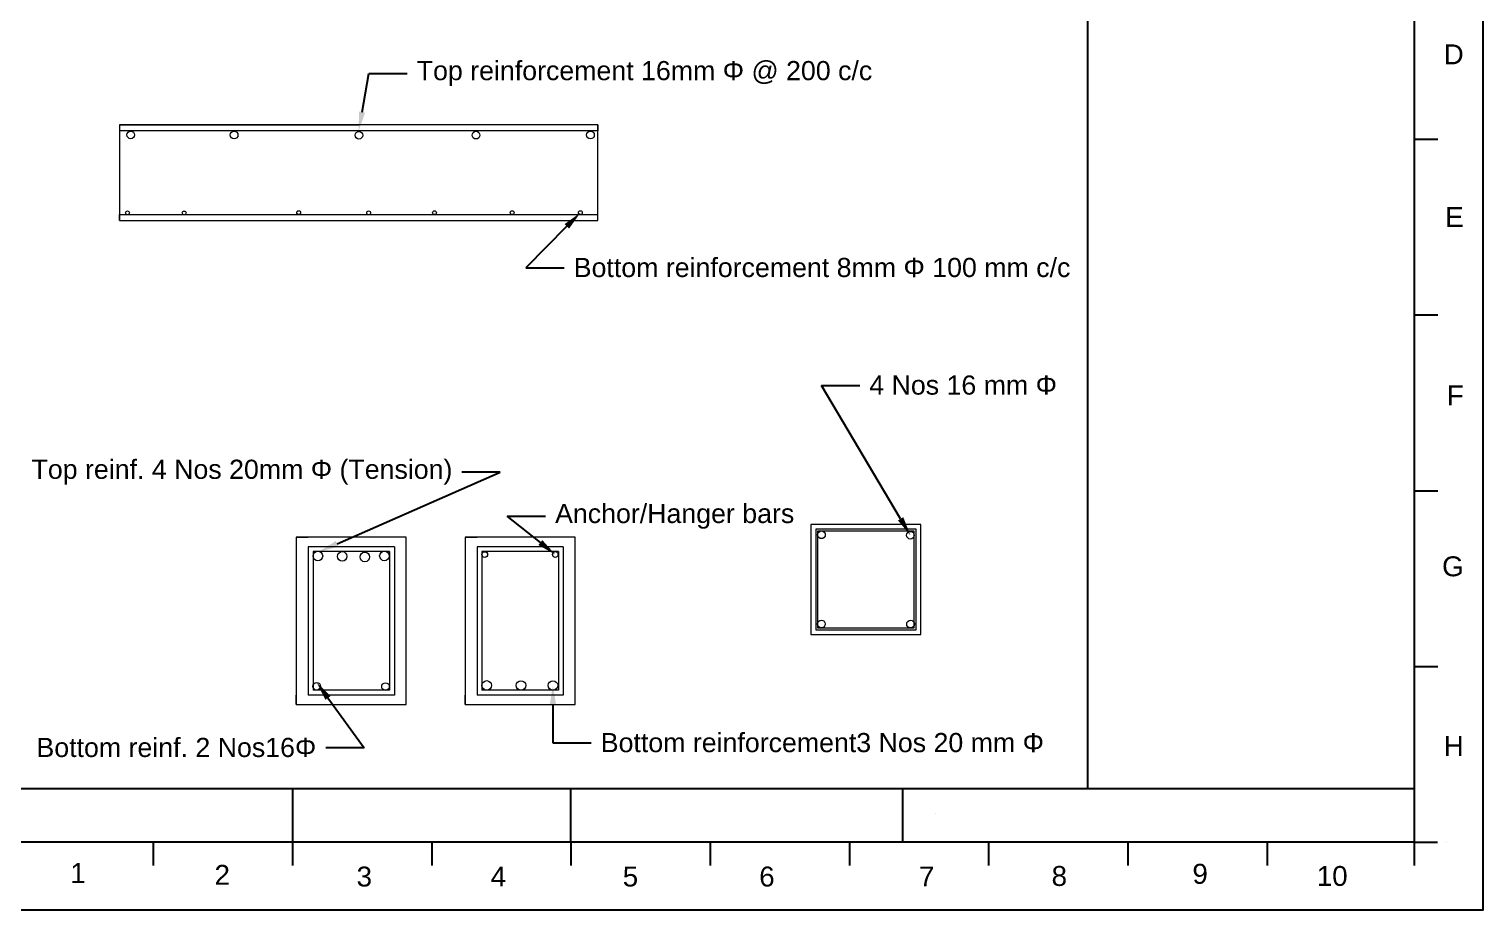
# Model space of a CAD drawing. Header units: metres. Extents: x 0 to 457, y 0 to 391.
# Drawn here: x 152.9 to 456.8, y 70.4 to 256.1 of the extents above; entities that cross this region are included whole.
import ezdxf
from ezdxf import colors
from ezdxf.entities.mleader import LeaderData, LeaderLine
from ezdxf.math import Vec2, Vec3

# ---------------------------------------------------------------- set-up
doc = ezdxf.new("R2010")
doc.units = ezdxf.units.M
doc.linetypes.add('CENTER', pattern=[50.8, 31.75, -6.35, 6.35, -6.35])
for name, color, linetype in [('dim', 10, 'Continuous'), ('DOOR', 140, 'Continuous'), ('Text', 7, 'Continuous')]:
    doc.layers.add(name, color=color, linetype=linetype)
doc.styles.get("Standard").update_dxf_attribs({"font": 'arial.ttf'})

msp = doc.modelspace()

# ---------------------------------------------------------------- linework, layer by layer
at = {"lineweight": 0}
for p, q in [((271.82, 236.11), (171.82, 236.11)), ((171.82, 236.11), (171.82, 216.11)), ((171.82, 236.11), (221.82, 236.11)), ((271.82, 234.86), (171.82, 234.86)), ((271.82, 216.11), (271.82, 236.11)), ((271.82, 236.11), (271.82, 234.86)), ((271.82, 217.36), (271.82, 234.86)), ((171.82, 233.61), (171.82, 216.11)), ((271.82, 216.11), (271.82, 233.61)), ((171.82, 216.11), (171.82, 217.36)), ((171.82, 217.36), (271.82, 217.36)), ((171.82, 216.11), (271.82, 216.11)), ((339.35, 152.6), (316.35, 152.6)), ((316.35, 152.6), (316.35, 129.6)), ((339.35, 129.6), (339.35, 152.6)), ((231.77, 149.96), (208.77, 149.96)), ((208.77, 149.96), (208.77, 114.96)), ((208.77, 149.96), (211.27, 149.96)), ((231.77, 114.96), (231.77, 149.96)), ((267.05, 149.96), (244.05, 149.96)), ((244.05, 149.96), (244.05, 114.96)), ((244.05, 149.96), (246.55, 149.96)), ((267.05, 114.96), (267.05, 149.96)), ((338.35, 151.6), (317.35, 151.6)), ((317.35, 151.6), (317.35, 130.6)), ((337.95, 151.2), (317.75, 151.2)), ((317.75, 151.2), (317.75, 131)), ((337.95, 131), (337.95, 151.2)), ((338.35, 130.6), (338.35, 151.6)), ((208.77, 147.96), (208.77, 116.96)), ((229.27, 147.96), (211.27, 147.96)), ((211.27, 147.96), (211.27, 116.96)), ((228.27, 146.96), (212.27, 146.96)), ((212.27, 146.96), (212.27, 117.96)), ((228.27, 146.96), (228.27, 117.96)), ((229.27, 147.96), (229.27, 116.96)), ((231.77, 116.96), (231.77, 147.96)), ((244.05, 147.96), (244.05, 116.96)), ((264.55, 147.96), (246.55, 147.96)), ((246.55, 147.96), (246.55, 116.96)), ((263.55, 146.96), (247.55, 146.96)), ((247.55, 146.96), (247.55, 117.96)), ((263.55, 146.96), (263.55, 117.96)), ((264.55, 147.96), (264.55, 116.96)), ((267.05, 116.96), (267.05, 147.96)), ((317.75, 131), (337.95, 131)), ((316.35, 129.6), (339.35, 129.6)), ((317.35, 130.6), (338.35, 130.6)), ((231.77, 114.96), (231.77, 125.84)), ((267.05, 114.96), (267.05, 125.84)), ((208.77, 114.96), (208.77, 116.96)), ((229.27, 116.96), (211.27, 116.96)), ((228.27, 117.96), (212.27, 117.96)), ((244.05, 114.96), (244.05, 116.96)), ((264.55, 116.96), (246.55, 116.96)), ((263.55, 117.96), (247.55, 117.96)), ((208.77, 114.96), (231.77, 114.96)), ((211.27, 114.96), (231.77, 114.96)), ((211.27, 114.96), (229.27, 114.96)), ((244.05, 114.96), (267.05, 114.96)), ((246.55, 114.96), (267.05, 114.96)), ((246.55, 114.96), (264.55, 114.96))]:
    msp.add_line(p, q, dxfattribs=at)
for centre, radius in [((174.16, 234.02), 0.8), ((195.78, 234.01), 0.8), ((221.86, 233.96), 0.8), ((246.34, 233.97), 0.8), ((270.27, 234.01), 0.8), ((173.5, 217.75), 0.4), ((185.34, 217.72), 0.4), ((209.28, 217.78), 0.4), ((223.9, 217.74), 0.4), ((237.67, 217.76), 0.4), ((253.89, 217.77), 0.4), ((268.16, 217.77), 0.4), ((318.56, 150.45), 0.8), ((337.14, 150.36), 0.8), ((213.29, 146.02), 1), ((218.37, 145.94), 1), ((223.1, 145.83), 1), ((227.2, 146.04), 1), ((248.17, 146.33), 0.6), ((262.92, 146.34), 0.6), ((318.55, 131.82), 0.8), ((337.17, 131.8), 0.8), ((213.05, 118.8), 0.8), ((227.42, 118.74), 0.8), ((248.58, 118.98), 1), ((255.74, 118.97), 1), ((262.42, 118.97), 1)]:
    msp.add_circle(centre, radius, dxfattribs=at)
at = {"layer": 'dim', "linetype": 'Continuous'}
for p, q in [((374.14, 379.96), (374.14, 97.42)), ((442.47, 343.24), (442.47, 97.42)), ((149.78, 97.42), (442.47, 97.42)), ((207.95, 97.42), (207.95, 86.22)), ((266.19, 86.25), (266.19, 97.42)), ((442.47, 97.42), (442.47, 86.22)), ((342.39, 92.25), (342.38, 92.25)), ((342.39, 92.27), (342.39, 92.25))]:
    msp.add_line(p, q, dxfattribs=at)
at = {"layer": 'dim', "linetype": 'CENTER'}
msp.add_line((335.46, 97.42), (335.46, 86.22), dxfattribs=at)
at = {"layer": 'dim', "linetype": 'Continuous'}
msp.add_lwpolyline([(442.47, 86.22), (149.78, 86.22), (149.78, 379.96), (442.47, 379.96)], dxfattribs=at)
at = {"layer": 'Text', "linetype": 'Continuous'}
for p, q in [((442.47, 233.1), (447.38, 233.1)), ((442.47, 196.39), (447.38, 196.39)), ((442.47, 159.67), (447.38, 159.67)), ((442.47, 122.96), (447.38, 122.96)), ((178.88, 86.25), (178.88, 81.34)), ((207.99, 86.25), (207.99, 81.34)), ((237.09, 86.25), (237.09, 81.34)), ((266.19, 86.25), (266.19, 81.34)), ((295.3, 86.25), (295.3, 81.34)), ((324.4, 86.25), (324.4, 81.34)), ((353.5, 86.25), (353.5, 81.34)), ((382.61, 86.25), (382.61, 81.34)), ((411.71, 86.25), (411.71, 81.34)), ((442.47, 86.25), (442.47, 81.34)), ((442.47, 86.22), (447.31, 86.22)), ((449.28, 86.25), (449.28, 86.22))]:
    msp.add_line(p, q, dxfattribs=at)
msp.add_lwpolyline([(131.93, 390.57), (456.83, 390.57), (456.83, 72.01), (131.93, 72.01)], close=True, dxfattribs=at)

# ---------------------------------------------------------------- texts
for s, width, insert, char_height, attachment_point in [('D', 13.3217, (452.81, 252.94), 4.16, 3), ('E', 13.3217, (452.81, 218.94), 4.16, 3), ('F', 13.3217, (452.81, 181.67), 4.16, 3), ('G', 13.3217, (452.81, 145.95), 4.16, 3), ('H', 13.3217, (452.81, 108.41), 4.16, 3), ('1', 16.4023, (161.51, 81.85), 4.16, 1), ('2', 16.4023, (191.68, 81.47), 4.16, 1), ('3', 16.4023, (221.37, 81.12), 4.16, 1), ('4', 16.4023, (249.39, 81.12), 4.16, 1), ('5', 16.4023, (277.01, 81.12), 4.16, 1), ('6', 16.4023, (305.54, 81.12), 4.16, 1), ('7', 16.4023, (338.94, 81.12), 4.16, 1), ('8', 16.4023, (366.66, 81.24), 4.16, 1), ('9', 16.4023, (396.1, 81.69), 4.16, 1), ('10', 16.4023, (422.09, 81.24), 4.157, 1)]:
    msp.add_mtext_dynamic_manual_height_columns(s, width=width, gutter_width=4.33, heights=[0], dxfattribs=dict(at, insert=insert, char_height=char_height, attachment_point=attachment_point))

# ---------------------------------------------------------------- leaders
at = {"layer": 'DOOR', "lineweight": 0}
ml = msp.add_multileader_mtext('Standard', dxfattribs=at)
ml.set_content('Top reinforcement 16mm Φ @ 200 c/c', color=256)
ml.set_leader_properties()
ml.build(insert=Vec2(0, 0))
ctx = ml.context
ctx.base_point, ctx.plane_origin = Vec3(231.95, 246.87), Vec3(221.82, 234.86)
notes = []
notes.append((ctx, [(0, (1, 1, 0), (223.95, 246.87), (1, 0), 8, [(0, [(221.82, 234.86)], 0, [])])]))
ctx.mtext.insert, ctx.mtext.flow_direction = Vec3(233.95, 249.46), 5
ml = msp.add_multileader_mtext('Standard', dxfattribs=at)
ml.set_content('Bottom reinforcement 8mm Φ 100 mm c/c ', color=256)
ml.set_leader_properties()
ml.build(insert=Vec2(0, 0))
ctx = ml.context
ctx.base_point, ctx.plane_origin = Vec3(264.77, 206.25), Vec3(268.16, 217.77)
notes.append((ctx, [(0, (1, 1, 0), (256.77, 206.25), (1, 0), 8, [(0, [(268.16, 217.77)], 0, [])])]))
ctx.mtext.insert, ctx.mtext.flow_direction = Vec3(266.77, 208.32), 5
ml = msp.add_multileader_mtext('Standard', dxfattribs=at)
ml.set_content('4 Nos 16 mm Φ', color=256)
ml.set_leader_properties()
ml.build(insert=Vec2(0, 0))
ctx = ml.context
ctx.base_point, ctx.plane_origin = Vec3(326.55, 181.68), Vec3(337.14, 150.36)
notes.append((ctx, [(0, (1, 1, 0), (318.55, 181.68), (1, 0), 8, [(0, [(337.14, 150.36)], 0, [])])]))
ctx.mtext.insert, ctx.mtext.flow_direction = Vec3(328.55, 183.75), 5
ml = msp.add_multileader_mtext('Standard', dxfattribs=at)
ml.set_content('Top reinf. 4 Nos 20mm Φ (Tension)', color=256)
ml.set_leader_properties()
ml.build(insert=Vec2(0, 0))
ctx = ml.context
ctx.base_point, ctx.plane_origin = Vec3(151.75, 163.56), Vec3(213.63, 146.96)
ctx.text_align_type = 2
notes.append((ctx, [(0, (1, 1, 0), (251.41, 163.56), (-1, 0), 8, [(0, [(213.63, 146.96)], 0, [])])]))
ctx.mtext.insert, ctx.mtext.alignment, ctx.mtext.flow_direction = Vec3(241.41, 166.15), 3, 5
ml = msp.add_multileader_mtext('Standard', dxfattribs=at)
ml.set_content('Anchor/Hanger bars', color=256)
ml.set_leader_properties()
ml.build(insert=Vec2(0, 0))
ctx = ml.context
ctx.base_point, ctx.plane_origin = Vec3(260.87, 154.32), Vec3(262.92, 146.34)
notes.append((ctx, [(0, (1, 1, 0), (252.87, 154.32), (1, 0), 8, [(0, [(262.92, 146.34)], 0, [])])]))
ctx.mtext.insert, ctx.mtext.flow_direction = Vec3(262.87, 156.91), 5
ml = msp.add_multileader_mtext('Standard', dxfattribs=at)
ml.set_content('Bottom reinf. 2 Nos16Φ', color=256)
ml.set_leader_properties()
ml.build(insert=Vec2(0, 0))
ctx = ml.context
ctx.base_point, ctx.plane_origin = Vec3(153.09, 105.95), Vec3(213.05, 119.6)
ctx.text_align_type = 2
notes.append((ctx, [(0, (1, 1, 0), (222.95, 105.95), (-1, 0), 8, [(0, [(213.05, 119.6)], 0, [])])]))
ctx.mtext.insert, ctx.mtext.alignment, ctx.mtext.flow_direction = Vec3(212.95, 108.02), 3, 5
ml = msp.add_multileader_mtext('Standard', dxfattribs=at)
ml.set_content('Bottom reinforcement3 Nos 20 mm Φ', color=256)
ml.set_leader_properties()
ml.build(insert=Vec2(0, 0))
ctx = ml.context
ctx.base_point, ctx.plane_origin = Vec3(270.42, 106.97), Vec3(262.42, 118.97)
notes.append((ctx, [(0, (1, 1, 0), (262.42, 106.97), (1, 0), 8, [(0, [(262.42, 118.97)], 0, [])])]))
ctx.mtext.insert, ctx.mtext.flow_direction = Vec3(272.42, 109.04), 5
for ctx, leaders in notes:
    for number, flags, end, landing, length, lines in leaders:
        leader = LeaderData()
        leader.index, (leader.has_last_leader_line, leader.has_dogleg_vector, leader.attachment_direction) = number, flags
        leader.last_leader_point, leader.dogleg_vector, leader.dogleg_length = Vec3(end), Vec3(landing), length
        for number, points, colour, breaks in lines:
            line = LeaderLine()
            line.index, line.vertices, line.color, line.breaks = number, Vec3.list(points), colors.encode_raw_color(colour), breaks
            leader.lines.append(line)
        ctx.leaders.append(leader)

doc.saveas('drawing.dxf')
